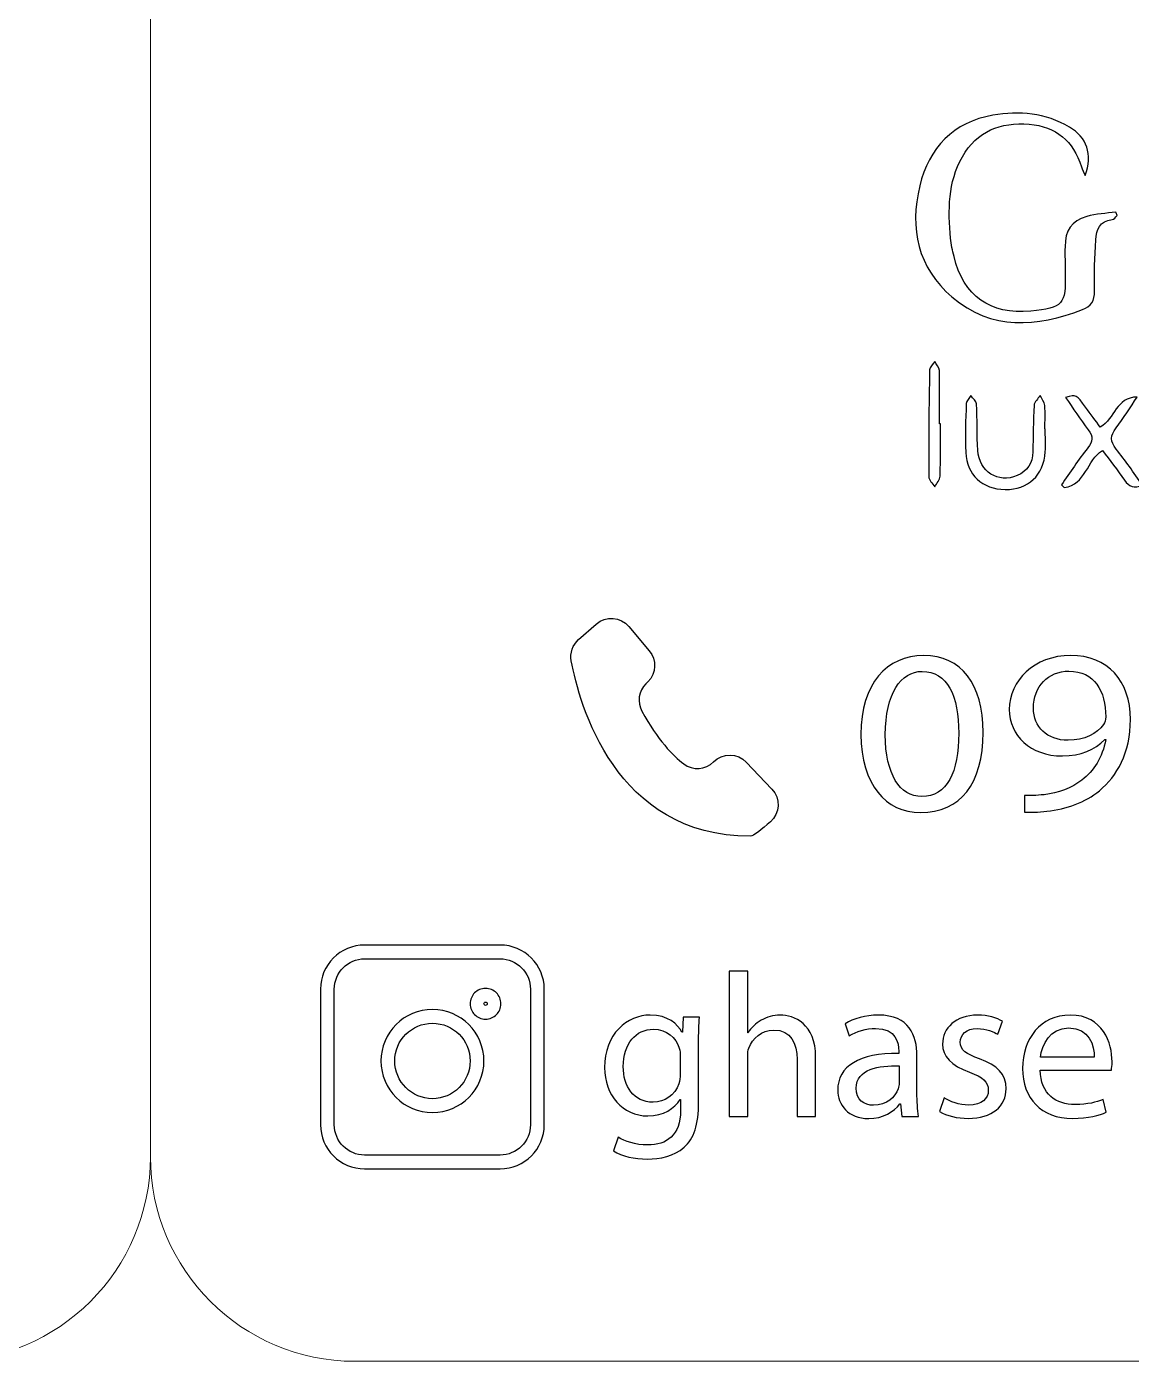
# Model space of a CAD drawing. Header units: millimetres. Extents: x -576 to 618, y 160 to 343.
# Drawn here: x -538.47 to -522.33, y 263.5 to 283 of the extents above; entities that cross this region are included whole.
import ezdxf

# ---------------------------------------------------------------- set-up
doc = ezdxf.new("R2010")
doc.units = ezdxf.units.MM
doc.header["$MEASUREMENT"] = 0
doc.layers.add('Layer 1', color=7, linetype='Continuous')

msp = doc.modelspace()

# ---------------------------------------------------------------- linework, layer by layer
at = {"layer": 'Layer 1', "color": 250, "lineweight": 18}
for points in [[(-573.4783, 303.3001), (-573.4783, 303.3001), (-539.6483, 303.3001), (-539.6483, 303.3001), (-538.0043, 303.3001), (-536.6633, 301.9591), (-536.6633, 300.3151), (-536.6633, 300.3151), (-536.6633, 266.4851), (-536.6633, 266.4851), (-536.6633, 264.8411), (-538.0043, 263.5001), (-539.6483, 263.5001), (-539.6483, 263.5001), (-573.4783, 263.5001), (-573.4783, 263.5001), (-575.1223, 263.5001), (-576.4633, 264.8411), (-576.4633, 266.4851), (-576.4633, 266.4851), (-576.4633, 300.3151), (-576.4633, 300.3151), (-576.4633, 301.9591), (-575.1223, 303.3001), (-573.4783, 303.3001)], [(-533.6783, 303.3001), (-533.6783, 303.3001), (-499.8483, 303.3001), (-499.8483, 303.3001), (-498.2043, 303.3001), (-496.8633, 301.9591), (-496.8633, 300.3151), (-496.8633, 300.3151), (-496.8633, 266.4851), (-496.8633, 266.4851), (-496.8633, 264.8411), (-498.2043, 263.5001), (-499.8483, 263.5001), (-499.8483, 263.5001), (-533.6783, 263.5001), (-533.6783, 263.5001), (-535.3223, 263.5001), (-536.6633, 264.8411), (-536.6633, 266.4851), (-536.6633, 266.4851), (-536.6633, 300.3151), (-536.6633, 300.3151), (-536.6633, 301.9591), (-535.3223, 303.3001), (-533.6783, 303.3001)]]:
    msp.add_open_spline(points, degree=3, knots=[0, 0, 0, 0, 0.125, 0.125, 0.125, 0.25, 0.25, 0.25, 0.375, 0.375, 0.375, 0.5, 0.5, 0.5, 0.625, 0.625, 0.625, 0.75, 0.75, 0.75, 0.875, 0.875, 0.875, 1, 1, 1, 1], dxfattribs=at)
at = {"layer": 'Layer 1', "color": 230}
for points, knots in [([(-523.002, 280.8265), (-523.0198, 280.87), (-523.0407, 280.9121), (-523.0551, 280.9566), (-523.1761, 281.3286), (-523.4245, 281.5452), (-523.8195, 281.5773), (-524.2382, 281.6116), (-524.5808, 281.4771), (-524.7961, 281.1002), (-525.0089, 280.7283), (-525.0046, 280.3196), (-524.9695, 279.9099), (-524.9617, 279.8203), (-524.9387, 279.7317), (-524.9178, 279.644), (-524.7826, 279.0684), (-524.3874, 278.7875), (-523.7974, 278.8465), (-523.3222, 278.8946), (-523.2828, 278.9389), (-523.2928, 279.4122), (-523.2953, 279.5367), (-523.2972, 279.6616), (-523.2956, 279.786), (-523.2934, 280.0269), (-523.2042, 280.1642), (-522.9789, 280.2287), (-522.842, 280.2678), (-522.6956, 280.2733), (-522.5537, 280.2939), (-522.5471, 280.2768), (-522.5406, 280.2602), (-522.534, 280.2431), (-522.558, 280.2222), (-522.5805, 280.1851), (-522.6067, 280.1826), (-522.7889, 280.1632), (-522.8394, 280.0366), (-522.847, 279.8852), (-522.8594, 279.6365), (-522.87, 279.3869), (-522.8647, 279.1376), (-522.8619, 278.9966), (-522.914, 278.9158), (-523.042, 278.8674), (-523.7088, 278.6141), (-524.3668, 278.5564), (-524.9474, 279.0524), (-525.4476, 279.4802), (-525.5702, 280.0547), (-525.4188, 280.6756), (-525.2828, 281.2321), (-524.9284, 281.6081), (-524.349, 281.709), (-523.9645, 281.776), (-523.5802, 281.7408), (-523.2311, 281.5352), (-522.9777, 281.3853), (-522.8847, 281.138), (-523.002, 280.8265)], [0, 0, 0, 0, 0.05, 0.05, 0.05, 0.1, 0.1, 0.1, 0.15, 0.15, 0.15, 0.2, 0.2, 0.2, 0.25, 0.25, 0.25, 0.3, 0.3, 0.3, 0.35, 0.35, 0.35, 0.4, 0.4, 0.4, 0.45, 0.45, 0.45, 0.5, 0.5, 0.5, 0.55, 0.55, 0.55, 0.6, 0.6, 0.6, 0.65, 0.65, 0.65, 0.7, 0.7, 0.7, 0.75, 0.75, 0.75, 0.8, 0.8, 0.8, 0.85, 0.85, 0.85, 0.9, 0.9, 0.9, 0.95, 0.95, 0.95, 1, 1, 1, 1]), ([(-525.1171, 277.1994), (-525.1171, 276.9452), (-525.1124, 276.6905), (-525.1209, 276.4365), (-525.1227, 276.3835), (-525.1723, 276.3321), (-525.2001, 276.2799), (-525.2304, 276.3286), (-525.2862, 276.3773), (-525.2865, 276.4263), (-525.289, 276.946), (-525.2847, 277.4662), (-525.2753, 277.986), (-525.2747, 278.0278), (-525.2257, 278.069), (-525.1989, 278.1101), (-525.1758, 278.0665), (-525.1336, 278.0235), (-525.1324, 277.9794), (-525.1262, 277.7196), (-525.1295, 277.4593), (-525.1295, 277.1994), (-525.1295, 277.1994), (-525.1171, 277.1994), (-525.1171, 277.1994)], [0, 0, 0, 0, 0.125, 0.125, 0.125, 0.25, 0.25, 0.25, 0.375, 0.375, 0.375, 0.5, 0.5, 0.5, 0.625, 0.625, 0.625, 0.75, 0.75, 0.75, 0.875, 0.875, 0.875, 1, 1, 1, 1]), ([(-523.5841, 277.1272), (-523.5841, 277.0142), (-523.5782, 276.9004), (-523.5851, 276.7881), (-523.606, 276.4458), (-523.8325, 276.2361), (-524.1704, 276.2398), (-524.504, 276.2439), (-524.7333, 276.4508), (-524.7474, 276.7815), (-524.7576, 277.0183), (-524.7474, 277.2564), (-524.738, 277.4939), (-524.7364, 277.5338), (-524.6949, 277.5721), (-524.6715, 277.6111), (-524.6428, 277.5705), (-524.5916, 277.5313), (-524.5895, 277.4892), (-524.5769, 277.2636), (-524.5854, 277.0364), (-524.5704, 276.8108), (-524.5495, 276.4973), (-524.2709, 276.3235), (-523.9957, 276.4433), (-523.8459, 276.5085), (-523.7695, 276.6261), (-523.7657, 276.7883), (-523.7598, 277.0149), (-523.762, 277.2411), (-523.7479, 277.467), (-523.7451, 277.5176), (-523.6902, 277.565), (-523.659, 277.6142), (-523.636, 277.5646), (-523.5972, 277.517), (-523.5929, 277.4661), (-523.5825, 277.354), (-523.5898, 277.2402), (-523.5898, 277.1272), (-523.5898, 277.1272), (-523.5841, 277.1272), (-523.5841, 277.1272)], [0, 0, 0, 0, 0.0714286, 0.0714286, 0.0714286, 0.1428571, 0.1428571, 0.1428571, 0.2142857, 0.2142857, 0.2142857, 0.2857143, 0.2857143, 0.2857143, 0.3571429, 0.3571429, 0.3571429, 0.4285714, 0.4285714, 0.4285714, 0.5, 0.5, 0.5, 0.5714286, 0.5714286, 0.5714286, 0.6428571, 0.6428571, 0.6428571, 0.7142857, 0.7142857, 0.7142857, 0.7857143, 0.7857143, 0.7857143, 0.8571429, 0.8571429, 0.8571429, 0.9285714, 0.9285714, 0.9285714, 1, 1, 1, 1]), ([(-522.1649, 276.3048), (-522.2862, 276.2524), (-522.3599, 276.2817), (-522.4251, 276.375), (-522.5284, 276.5229), (-522.6407, 276.6646), (-522.749, 276.8087), (-522.9767, 276.6696), (-522.9932, 276.3058), (-523.3055, 276.2693), (-523.32, 276.2814), (-523.3343, 276.2936), (-523.3483, 276.3054), (-523.2207, 276.4868), (-523.0996, 276.6733), (-522.963, 276.8471), (-522.8878, 276.9432), (-522.8813, 277.0143), (-522.9571, 277.1123), (-523.0735, 277.263), (-523.1764, 277.4246), (-523.2878, 277.5853), (-523.128, 277.6284), (-523.1284, 277.628), (-522.9942, 277.4415), (-522.9227, 277.3417), (-522.8488, 277.2437), (-522.7796, 277.1497), (-522.5648, 277.2745), (-522.5499, 277.5882), (-522.2407, 277.59), (-522.3424, 277.4393), (-522.4369, 277.2827), (-522.5486, 277.1397), (-522.636, 277.0278), (-522.6372, 276.9416), (-522.547, 276.8303), (-522.4129, 276.6643), (-522.295, 276.4855), (-522.1649, 276.3048)], [0, 0, 0, 0, 0.0769231, 0.0769231, 0.0769231, 0.1538462, 0.1538462, 0.1538462, 0.2307692, 0.2307692, 0.2307692, 0.3076923, 0.3076923, 0.3076923, 0.3846154, 0.3846154, 0.3846154, 0.4615385, 0.4615385, 0.4615385, 0.5384615, 0.5384615, 0.5384615, 0.6153846, 0.6153846, 0.6153846, 0.6923077, 0.6923077, 0.6923077, 0.7692308, 0.7692308, 0.7692308, 0.8461538, 0.8461538, 0.8461538, 0.9230769, 0.9230769, 0.9230769, 1, 1, 1, 1]), ([(-529.4219, 273.4016), (-529.4219, 273.4016), (-529.3926, 273.4304), (-529.3926, 273.4304), (-529.2687, 273.5527), (-529.2593, 273.7498), (-529.372, 273.8828), (-529.372, 273.8828), (-529.6715, 274.2381), (-529.6715, 274.2381), (-529.7923, 274.3811), (-530.0066, 274.3967), (-530.1467, 274.2734), (-530.1467, 274.2734), (-530.4044, 274.0463), (-530.4044, 274.0463), (-530.493, 273.9683), (-530.5333, 273.85), (-530.5114, 273.7337), (-530.395, 273.109), (-529.874, 271.172), (-527.8943, 271.172), (-527.8497, 271.172), (-527.7221, 271.2753), (-527.6016, 271.3824), (-527.4606, 271.5084), (-527.4512, 271.7253), (-527.5813, 271.8619), (-527.5813, 271.8619), (-527.9545, 272.2541), (-527.9545, 272.2541), (-528.0834, 272.3898), (-528.299, 272.3927), (-528.4316, 272.26), (-528.5498, 272.1417), (-528.7361, 272.1284), (-528.869, 272.2295), (-529.0291, 272.3511), (-529.2466, 272.5779), (-529.479, 272.9998), (-529.5514, 273.1312), (-529.5286, 273.2966), (-529.4219, 273.4016)], [0, 0, 0, 0, 0.0714286, 0.0714286, 0.0714286, 0.1428571, 0.1428571, 0.1428571, 0.2142857, 0.2142857, 0.2142857, 0.2857143, 0.2857143, 0.2857143, 0.3571429, 0.3571429, 0.3571429, 0.4285714, 0.4285714, 0.4285714, 0.5, 0.5, 0.5, 0.5714286, 0.5714286, 0.5714286, 0.6428571, 0.6428571, 0.6428571, 0.7142857, 0.7142857, 0.7142857, 0.7857143, 0.7857143, 0.7857143, 0.8571429, 0.8571429, 0.8571429, 0.9285714, 0.9285714, 0.9285714, 1, 1, 1, 1]), ([(-524.4921, 272.6904), (-524.4921, 271.9363), (-524.8241, 271.5197), (-525.4076, 271.5197), (-525.922, 271.5197), (-526.2705, 271.9259), (-526.2787, 272.6601), (-526.2787, 273.4039), (-525.8977, 273.8136), (-525.3629, 273.8136), (-524.8078, 273.8136), (-524.4921, 273.3971), (-524.4921, 272.6904)], [0, 0, 0, 0, 0.25, 0.25, 0.25, 0.5, 0.5, 0.5, 0.75, 0.75, 0.75, 1, 1, 1, 1]), ([(-523.8874, 271.769), (-523.8103, 271.7621), (-523.7211, 271.769), (-523.5997, 271.779), (-523.3932, 271.8034), (-523.1985, 271.8748), (-523.0487, 271.9943), (-522.8742, 272.1275), (-522.7488, 272.3219), (-522.7002, 272.5846), (-522.7002, 272.5846), (-522.7123, 272.5846), (-522.7123, 272.5846), (-522.8581, 272.4345), (-523.0686, 272.3459), (-523.3323, 272.3459), (-523.8063, 272.3459), (-524.1102, 272.6464), (-524.1102, 273.0251), (-524.1102, 273.4448), (-523.7495, 273.8136), (-523.2106, 273.8136), (-522.6718, 273.8136), (-522.3395, 273.4448), (-522.3395, 272.8785), (-522.3395, 272.3902), (-522.5342, 272.0489), (-522.7934, 271.8373), (-522.9959, 271.6701), (-523.2755, 271.5677), (-523.5592, 271.5403), (-523.6886, 271.5232), (-523.8022, 271.5197), (-523.8874, 271.5232), (-523.8874, 271.5232), (-523.8874, 271.769), (-523.8874, 271.769)], [0, 0, 0, 0, 0.0833333, 0.0833333, 0.0833333, 0.1666667, 0.1666667, 0.1666667, 0.25, 0.25, 0.25, 0.3333333, 0.3333333, 0.3333333, 0.4166667, 0.4166667, 0.4166667, 0.5, 0.5, 0.5, 0.5833333, 0.5833333, 0.5833333, 0.6666667, 0.6666667, 0.6666667, 0.75, 0.75, 0.75, 0.8333333, 0.8333333, 0.8333333, 0.9166667, 0.9166667, 0.9166667, 1, 1, 1, 1]), ([(-525.922, 272.6564), (-525.922, 272.0795), (-525.7115, 271.7521), (-525.3872, 271.7521), (-525.0228, 271.7521), (-524.8484, 272.1103), (-524.8484, 272.6769), (-524.8484, 273.223), (-525.0144, 273.5814), (-525.3832, 273.5814), (-525.6952, 273.5814), (-525.922, 273.2607), (-525.922, 272.6564)], [0, 0, 0, 0, 0.25, 0.25, 0.25, 0.5, 0.5, 0.5, 0.75, 0.75, 0.75, 1, 1, 1, 1]), ([(-523.7575, 273.0457), (-523.7575, 272.769), (-523.5592, 272.5746), (-523.2512, 272.5746), (-523.0121, 272.5746), (-522.8256, 272.6736), (-522.7326, 272.8064), (-522.7123, 272.8339), (-522.7002, 272.8682), (-522.7002, 272.916), (-522.7002, 273.2947), (-522.8661, 273.5852), (-523.239, 273.5852), (-523.5429, 273.5852), (-523.7575, 273.3596), (-523.7575, 273.0457)], [0, 0, 0, 0, 0.2, 0.2, 0.2, 0.4, 0.4, 0.4, 0.6, 0.6, 0.6, 0.8, 0.8, 0.8, 1, 1, 1, 1]), ([(-531.5515, 266.3125), (-531.5515, 266.3125), (-533.5324, 266.3125), (-533.5324, 266.3125), (-533.7101, 266.3125), (-533.8713, 266.3848), (-533.9878, 266.5012), (-534.1048, 266.6178), (-534.177, 266.779), (-534.177, 266.9569), (-534.177, 266.9569), (-534.177, 268.9382), (-534.177, 268.9382), (-534.177, 269.116), (-534.1049, 269.277), (-533.9883, 269.3937), (-533.8712, 269.5107), (-533.7101, 269.5829), (-533.5324, 269.5829), (-533.5324, 269.5829), (-531.5515, 269.5829), (-531.5515, 269.5829), (-531.3737, 269.5829), (-531.2126, 269.5107), (-531.096, 269.3941), (-530.979, 269.277), (-530.9068, 269.116), (-530.9068, 268.9382), (-530.9068, 268.9382), (-530.9068, 266.9569), (-530.9068, 266.9569), (-530.9068, 266.779), (-530.9791, 266.6178), (-531.0956, 266.5012), (-531.2126, 266.3848), (-531.3737, 266.3125), (-531.5515, 266.3125)], [0, 0, 0, 0, 0.0833333, 0.0833333, 0.0833333, 0.1666667, 0.1666667, 0.1666667, 0.25, 0.25, 0.25, 0.3333333, 0.3333333, 0.3333333, 0.4166667, 0.4166667, 0.4166667, 0.5, 0.5, 0.5, 0.5833333, 0.5833333, 0.5833333, 0.6666667, 0.6666667, 0.6666667, 0.75, 0.75, 0.75, 0.8333333, 0.8333333, 0.8333333, 0.9166667, 0.9166667, 0.9166667, 1, 1, 1, 1]), ([(-533.5324, 266.5142), (-533.5324, 266.5142), (-531.5515, 266.5142), (-531.5515, 266.5142), (-531.4289, 266.5142), (-531.318, 266.5637), (-531.238, 266.6436), (-531.1581, 266.7239), (-531.1085, 266.8346), (-531.1085, 266.9569), (-531.1085, 266.9569), (-531.1085, 268.9382), (-531.1085, 268.9382), (-531.1085, 269.0608), (-531.158, 269.1717), (-531.2379, 269.2517), (-531.318, 269.3317), (-531.4289, 269.3812), (-531.5515, 269.3812), (-531.5515, 269.3812), (-533.5324, 269.3812), (-533.5324, 269.3812), (-533.655, 269.3812), (-533.7659, 269.3317), (-533.8459, 269.2517), (-533.9259, 269.1717), (-533.9754, 269.0608), (-533.9754, 268.9382), (-533.9754, 268.9382), (-533.9754, 266.9569), (-533.9754, 266.9569), (-533.9754, 266.8346), (-533.9258, 266.7239), (-533.8456, 266.6438), (-533.7659, 266.5637), (-533.655, 266.5142), (-533.5324, 266.5142)], [0, 0, 0, 0, 0.0833333, 0.0833333, 0.0833333, 0.1666667, 0.1666667, 0.1666667, 0.25, 0.25, 0.25, 0.3333333, 0.3333333, 0.3333333, 0.4166667, 0.4166667, 0.4166667, 0.5, 0.5, 0.5, 0.5833333, 0.5833333, 0.5833333, 0.6666667, 0.6666667, 0.6666667, 0.75, 0.75, 0.75, 0.8333333, 0.8333333, 0.8333333, 0.9166667, 0.9166667, 0.9166667, 1, 1, 1, 1]), ([(-528.2037, 269.2023), (-528.2037, 269.2023), (-527.9338, 269.2023), (-527.9338, 269.2023), (-527.9338, 269.2023), (-527.9338, 268.299), (-527.9338, 268.299), (-527.9338, 268.299), (-527.9279, 268.299), (-527.9279, 268.299), (-527.8848, 268.3742), (-527.8174, 268.4401), (-527.7347, 268.4847), (-527.6549, 268.5296), (-527.56, 268.5592), (-527.4586, 268.5592), (-527.2593, 268.5592), (-526.9403, 268.4401), (-526.9403, 267.9405), (-526.9403, 267.9405), (-526.9403, 267.0794), (-526.9403, 267.0794), (-526.9403, 267.0794), (-527.2103, 267.0794), (-527.2103, 267.0794), (-527.2103, 267.0794), (-527.2103, 267.9106), (-527.2103, 267.9106), (-527.2103, 268.1436), (-527.2992, 268.3411), (-527.5538, 268.3411), (-527.7285, 268.3411), (-527.8664, 268.2214), (-527.9154, 268.0778), (-527.9306, 268.0423), (-527.9338, 268.0032), (-527.9338, 267.9524), (-527.9338, 267.9524), (-527.9338, 267.0794), (-527.9338, 267.0794), (-527.9338, 267.0794), (-528.2037, 267.0794), (-528.2037, 267.0794), (-528.2037, 267.0794), (-528.2037, 269.2023), (-528.2037, 269.2023)], [0, 0, 0, 0, 0.0666667, 0.0666667, 0.0666667, 0.1333333, 0.1333333, 0.1333333, 0.2, 0.2, 0.2, 0.2666667, 0.2666667, 0.2666667, 0.3333333, 0.3333333, 0.3333333, 0.4, 0.4, 0.4, 0.4666667, 0.4666667, 0.4666667, 0.5333333, 0.5333333, 0.5333333, 0.6, 0.6, 0.6, 0.6666667, 0.6666667, 0.6666667, 0.7333333, 0.7333333, 0.7333333, 0.8, 0.8, 0.8, 0.8666667, 0.8666667, 0.8666667, 0.9333333, 0.9333333, 0.9333333, 1, 1, 1, 1]), ([(-531.5401, 268.7245), (-531.5401, 268.6624), (-531.5653, 268.6061), (-531.606, 268.5654), (-531.6466, 268.5247), (-531.703, 268.4995), (-531.7651, 268.4995), (-531.8272, 268.4995), (-531.8835, 268.5247), (-531.9242, 268.5654), (-531.9649, 268.6061), (-531.9901, 268.6624), (-531.9901, 268.7245), (-531.9901, 268.7866), (-531.9649, 268.8429), (-531.9242, 268.8836), (-531.8835, 268.9243), (-531.8272, 268.9495), (-531.7651, 268.9495), (-531.703, 268.9495), (-531.6466, 268.9243), (-531.606, 268.8836), (-531.5653, 268.8429), (-531.5401, 268.7866), (-531.5401, 268.7245)], [0, 0, 0, 0, 0.125, 0.125, 0.125, 0.25, 0.25, 0.25, 0.375, 0.375, 0.375, 0.5, 0.5, 0.5, 0.625, 0.625, 0.625, 0.75, 0.75, 0.75, 0.875, 0.875, 0.875, 1, 1, 1, 1]), ([(-531.7485, 268.708), (-531.7444, 268.7121), (-531.7417, 268.7181), (-531.7417, 268.7245), (-531.7417, 268.731), (-531.7444, 268.7369), (-531.7485, 268.7411), (-531.7527, 268.7452), (-531.7586, 268.7479), (-531.7651, 268.7479), (-531.7715, 268.7479), (-531.7775, 268.7452), (-531.7816, 268.7411), (-531.7858, 268.7369), (-531.7884, 268.731), (-531.7884, 268.7245), (-531.7884, 268.7181), (-531.7858, 268.7121), (-531.7816, 268.708), (-531.7775, 268.7038), (-531.7715, 268.7012), (-531.7651, 268.7012), (-531.7586, 268.7012), (-531.7527, 268.7038), (-531.7485, 268.708)], [0, 0, 0, 0, 0.125, 0.125, 0.125, 0.25, 0.25, 0.25, 0.375, 0.375, 0.375, 0.5, 0.5, 0.5, 0.625, 0.625, 0.625, 0.75, 0.75, 0.75, 0.875, 0.875, 0.875, 1, 1, 1, 1]), ([(-531.7885, 267.8887), (-531.7885, 267.6814), (-531.8729, 267.4932), (-532.0093, 267.3569), (-532.1452, 267.2204), (-532.3334, 267.1361), (-532.5412, 267.1361), (-532.7489, 267.1361), (-532.9372, 267.2205), (-533.0733, 267.3565), (-533.2095, 267.4927), (-533.2937, 267.681), (-533.2937, 267.8887), (-533.2937, 268.0963), (-533.2094, 268.2844), (-533.0733, 268.4207), (-532.9371, 268.5574), (-532.7489, 268.6416), (-532.5412, 268.6416), (-532.3337, 268.6416), (-532.1454, 268.5572), (-532.009, 268.4207), (-531.8728, 268.2844), (-531.7885, 268.0963), (-531.7885, 267.8887)], [0, 0, 0, 0, 0.125, 0.125, 0.125, 0.25, 0.25, 0.25, 0.375, 0.375, 0.375, 0.5, 0.5, 0.5, 0.625, 0.625, 0.625, 0.75, 0.75, 0.75, 0.875, 0.875, 0.875, 1, 1, 1, 1]), ([(-528.6394, 268.5265), (-528.6454, 268.4219), (-528.6516, 268.3052), (-528.6516, 268.1289), (-528.6516, 268.1289), (-528.6516, 267.2887), (-528.6516, 267.2887), (-528.6516, 266.957), (-528.719, 266.7533), (-528.8631, 266.6278), (-529.0073, 266.4965), (-529.2157, 266.4544), (-529.4029, 266.4544), (-529.5808, 266.4544), (-529.7768, 266.4965), (-529.8965, 266.5742), (-529.8965, 266.5742), (-529.8288, 266.7745), (-529.8288, 266.7745), (-529.7308, 266.7146), (-529.5777, 266.6609), (-529.3935, 266.6609), (-529.1178, 266.6609), (-528.9152, 266.8013), (-528.9152, 267.1664), (-528.9152, 267.1664), (-528.9152, 267.3274), (-528.9152, 267.3274), (-528.9152, 267.3274), (-528.9215, 267.3274), (-528.9215, 267.3274), (-529.0042, 267.1932), (-529.1636, 267.0855), (-529.3935, 267.0855), (-529.7617, 267.0855), (-530.0251, 267.3904), (-530.0251, 267.7911), (-530.0251, 268.2815), (-529.6972, 268.5595), (-529.3567, 268.5595), (-529.0994, 268.5595), (-528.9583, 268.4279), (-528.8937, 268.3084), (-528.8937, 268.3084), (-528.8878, 268.3084), (-528.8878, 268.3084), (-528.8878, 268.3084), (-528.8753, 268.5265), (-528.8753, 268.5265), (-528.8753, 268.5265), (-528.6394, 268.5265), (-528.6394, 268.5265)], [0, 0, 0, 0, 0.0588235, 0.0588235, 0.0588235, 0.1176471, 0.1176471, 0.1176471, 0.1764706, 0.1764706, 0.1764706, 0.2352941, 0.2352941, 0.2352941, 0.2941176, 0.2941176, 0.2941176, 0.3529412, 0.3529412, 0.3529412, 0.4117647, 0.4117647, 0.4117647, 0.4705882, 0.4705882, 0.4705882, 0.5294118, 0.5294118, 0.5294118, 0.5882353, 0.5882353, 0.5882353, 0.6470588, 0.6470588, 0.6470588, 0.7058824, 0.7058824, 0.7058824, 0.7647059, 0.7647059, 0.7647059, 0.8235294, 0.8235294, 0.8235294, 0.8823529, 0.8823529, 0.8823529, 0.9411765, 0.9411765, 0.9411765, 1, 1, 1, 1]), ([(-525.68, 267.0794), (-525.68, 267.0794), (-525.7015, 267.262), (-525.7015, 267.262), (-525.7015, 267.262), (-525.7109, 267.262), (-525.7109, 267.262), (-525.7936, 267.1484), (-525.953, 267.0465), (-526.1645, 267.0465), (-526.465, 267.0465), (-526.6182, 267.2526), (-526.6182, 267.4621), (-526.6182, 267.8118), (-526.2993, 268.0033), (-525.7262, 268.0002), (-525.7262, 268.0002), (-525.7262, 268.0302), (-525.7262, 268.0302), (-525.7262, 268.1497), (-525.7599, 268.365), (-526.0634, 268.365), (-526.2014, 268.365), (-526.3452, 268.3232), (-526.4497, 268.2573), (-526.4497, 268.2573), (-526.5109, 268.4308), (-526.5109, 268.4308), (-526.3883, 268.5085), (-526.2104, 268.5594), (-526.0235, 268.5594), (-525.5699, 268.5594), (-525.4594, 268.2573), (-525.4594, 267.9675), (-525.4594, 267.9675), (-525.4594, 267.4261), (-525.4594, 267.4261), (-525.4594, 267.3007), (-525.4531, 267.1781), (-525.4347, 267.0794), (-525.4347, 267.0794), (-525.68, 267.0794), (-525.68, 267.0794)], [0, 0, 0, 0, 0.0714286, 0.0714286, 0.0714286, 0.1428571, 0.1428571, 0.1428571, 0.2142857, 0.2142857, 0.2142857, 0.2857143, 0.2857143, 0.2857143, 0.3571429, 0.3571429, 0.3571429, 0.4285714, 0.4285714, 0.4285714, 0.5, 0.5, 0.5, 0.5714286, 0.5714286, 0.5714286, 0.6428571, 0.6428571, 0.6428571, 0.7142857, 0.7142857, 0.7142857, 0.7857143, 0.7857143, 0.7857143, 0.8571429, 0.8571429, 0.8571429, 0.9285714, 0.9285714, 0.9285714, 1, 1, 1, 1]), ([(-525.0605, 267.3485), (-524.9809, 267.2976), (-524.8395, 267.244), (-524.7047, 267.244), (-524.5085, 267.244), (-524.4168, 267.3397), (-524.4168, 267.459), (-524.4168, 267.5847), (-524.4932, 267.6536), (-524.6925, 267.7251), (-524.9594, 267.818), (-525.085, 267.9616), (-525.085, 268.1351), (-525.085, 268.3682), (-524.892, 268.5594), (-524.573, 268.5594), (-524.4227, 268.5594), (-524.291, 268.5176), (-524.2083, 268.4699), (-524.2083, 268.4699), (-524.2754, 268.2783), (-524.2754, 268.2783), (-524.3338, 268.3145), (-524.4411, 268.3622), (-524.5793, 268.3622), (-524.7384, 268.3622), (-524.8273, 268.2724), (-524.8273, 268.1647), (-524.8273, 268.0449), (-524.7384, 267.9916), (-524.5453, 267.9195), (-524.2879, 267.8237), (-524.1562, 267.6983), (-524.1562, 267.4833), (-524.1562, 267.229), (-524.3584, 267.0496), (-524.711, 267.0496), (-524.8736, 267.0496), (-525.0236, 267.0883), (-525.1278, 267.1482), (-525.1278, 267.1482), (-525.0605, 267.3485), (-525.0605, 267.3485)], [0, 0, 0, 0, 0.0714286, 0.0714286, 0.0714286, 0.1428571, 0.1428571, 0.1428571, 0.2142857, 0.2142857, 0.2142857, 0.2857143, 0.2857143, 0.2857143, 0.3571429, 0.3571429, 0.3571429, 0.4285714, 0.4285714, 0.4285714, 0.5, 0.5, 0.5, 0.5714286, 0.5714286, 0.5714286, 0.6428571, 0.6428571, 0.6428571, 0.7142857, 0.7142857, 0.7142857, 0.7857143, 0.7857143, 0.7857143, 0.8571429, 0.8571429, 0.8571429, 0.9285714, 0.9285714, 0.9285714, 1, 1, 1, 1]), ([(-523.659, 267.7552), (-523.6531, 267.3994), (-523.4201, 267.2528), (-523.1501, 267.2528), (-522.9571, 267.2528), (-522.8403, 267.2859), (-522.7392, 267.3274), (-522.7392, 267.3274), (-522.6931, 267.1392), (-522.6931, 267.1392), (-522.7882, 267.0974), (-522.9508, 267.0496), (-523.1867, 267.0496), (-523.6437, 267.0496), (-523.9164, 267.3423), (-523.9164, 267.7791), (-523.9164, 268.2157), (-523.6531, 268.5595), (-523.2207, 268.5595), (-522.7361, 268.5595), (-522.6075, 268.1439), (-522.6075, 267.8777), (-522.6075, 267.8238), (-522.6135, 267.782), (-522.6166, 267.7552), (-522.6166, 267.7552), (-523.659, 267.7552), (-523.659, 267.7552)], [0, 0, 0, 0, 0.1111111, 0.1111111, 0.1111111, 0.2222222, 0.2222222, 0.2222222, 0.3333333, 0.3333333, 0.3333333, 0.4444444, 0.4444444, 0.4444444, 0.5555556, 0.5555556, 0.5555556, 0.6666667, 0.6666667, 0.6666667, 0.7777778, 0.7777778, 0.7777778, 0.8888889, 0.8888889, 0.8888889, 1, 1, 1, 1]), ([(-532.1513, 267.4992), (-532.0517, 267.5985), (-531.9902, 267.7364), (-531.9902, 267.8887), (-531.9902, 268.0412), (-532.0519, 268.1793), (-532.1516, 268.279), (-532.2509, 268.3784), (-532.3888, 268.44), (-532.5412, 268.44), (-532.6933, 268.44), (-532.8311, 268.3783), (-532.9308, 268.2786), (-533.0304, 268.1792), (-533.0921, 268.0412), (-533.0921, 267.8887), (-533.0921, 267.7367), (-533.0304, 267.5988), (-532.9307, 267.4991), (-532.8311, 267.3995), (-532.6933, 267.3378), (-532.5412, 267.3378), (-532.389, 267.3378), (-532.2512, 267.3995), (-532.1513, 267.4992)], [0, 0, 0, 0, 0.125, 0.125, 0.125, 0.25, 0.25, 0.25, 0.375, 0.375, 0.375, 0.5, 0.5, 0.5, 0.625, 0.625, 0.625, 0.75, 0.75, 0.75, 0.875, 0.875, 0.875, 1, 1, 1, 1]), ([(-528.9184, 267.9555), (-528.9184, 268.0004), (-528.9215, 268.0394), (-528.9336, 268.0752), (-528.983, 268.2275), (-529.1147, 268.353), (-529.3109, 268.353), (-529.5683, 268.353), (-529.7523, 268.1408), (-529.7523, 267.806), (-529.7523, 267.5218), (-529.6051, 267.2859), (-529.314, 267.2859), (-529.1484, 267.2859), (-528.9979, 267.3876), (-528.9399, 267.5548), (-528.9246, 267.5995), (-528.9184, 267.6504), (-528.9184, 267.6953), (-528.9184, 267.6953), (-528.9184, 267.9555), (-528.9184, 267.9555)], [0, 0, 0, 0, 0.1428571, 0.1428571, 0.1428571, 0.2857143, 0.2857143, 0.2857143, 0.4285714, 0.4285714, 0.4285714, 0.5714286, 0.5714286, 0.5714286, 0.7142857, 0.7142857, 0.7142857, 0.8571429, 0.8571429, 0.8571429, 1, 1, 1, 1]), ([(-522.8681, 267.9435), (-522.865, 268.1108), (-522.9386, 268.371), (-523.2422, 268.371), (-523.5149, 268.371), (-523.6347, 268.1258), (-523.656, 267.9435), (-523.656, 267.9435), (-522.8681, 267.9435), (-522.8681, 267.9435)], [0, 0, 0, 0, 0.3333333, 0.3333333, 0.3333333, 0.6666667, 0.6666667, 0.6666667, 1, 1, 1, 1]), ([(-525.7199, 267.818), (-526.0141, 267.824), (-526.3486, 267.7731), (-526.3486, 267.492), (-526.3486, 267.3216), (-526.2319, 267.2408), (-526.094, 267.2408), (-525.9008, 267.2408), (-525.7783, 267.3603), (-525.7352, 267.4832), (-525.7262, 267.5101), (-525.7199, 267.5397), (-525.7199, 267.5665), (-525.7199, 267.5665), (-525.7199, 267.818), (-525.7199, 267.818)], [0, 0, 0, 0, 0.2, 0.2, 0.2, 0.4, 0.4, 0.4, 0.6, 0.6, 0.6, 0.8, 0.8, 0.8, 1, 1, 1, 1])]:
    msp.add_open_spline(points, degree=3, knots=knots, dxfattribs=at)

doc.saveas('drawing.dxf')
